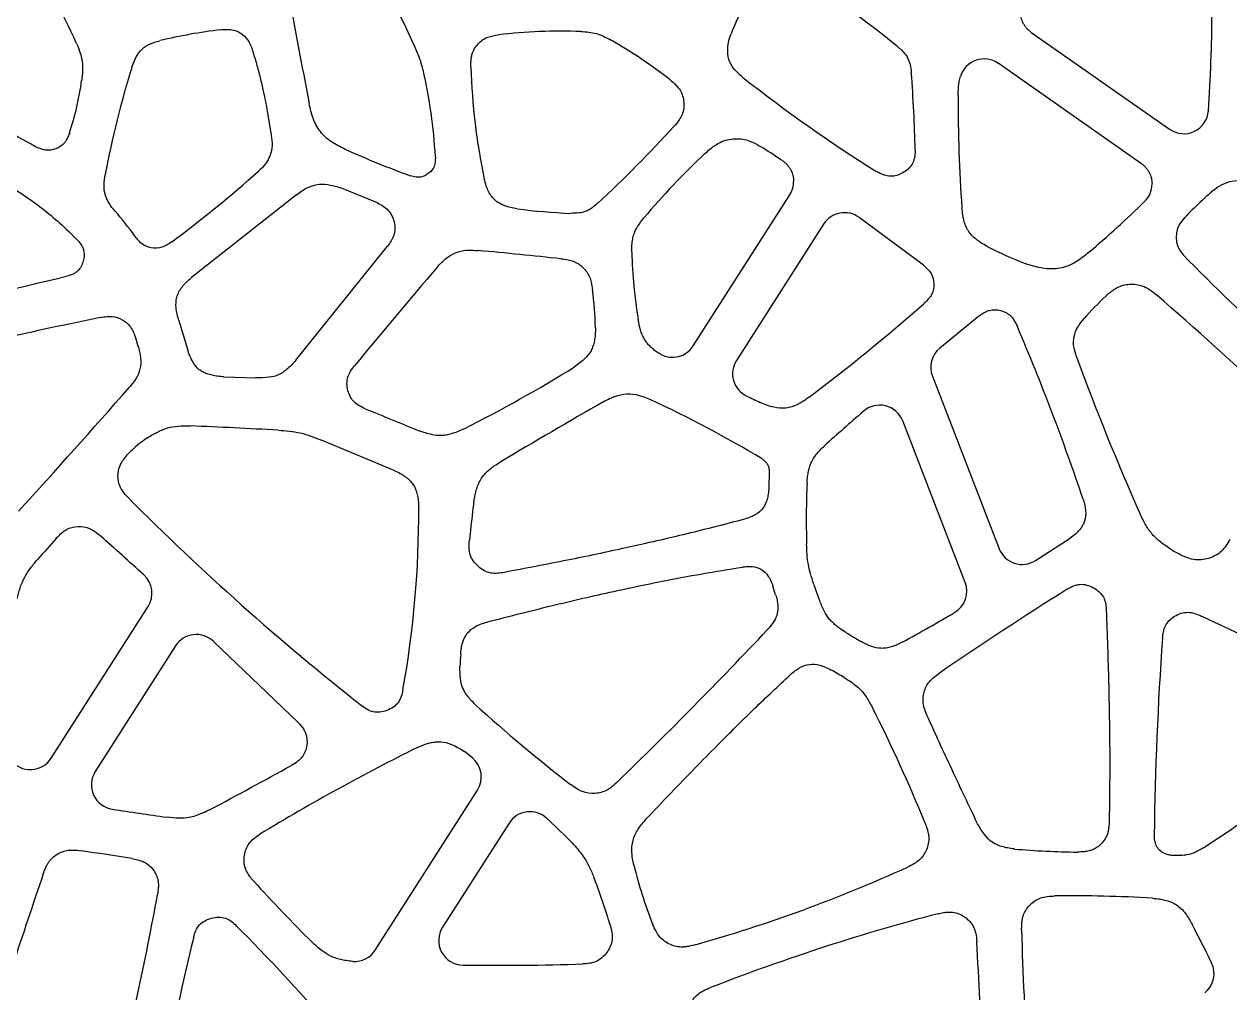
# Model space of a CAD drawing. Header units: millimetres. Extents: x -4 to 83, y 1 to 134.
# Drawn here: x 29.37 to 55.77, y 35.35 to 56.57 of the extents above; entities that cross this region are included whole.
import ezdxf

# ---------------------------------------------------------------- set-up
doc = ezdxf.new("R2010")
doc.units = ezdxf.units.MM

msp = doc.modelspace()

# ---------------------------------------------------------------- linework, layer by layer
at = {"color": 7, "linetype": 'Continuous', "lineweight": 25}
for p, q in [((51.419, 56.392), (54.455, 54.264)), ((53.839, 53.509), (50.702, 55.708)), ((35.332, 52.831), (33.035, 51.015)), ((37.106, 52.65), (36.287, 52.989)), ((44.02, 49.518), (46.137, 52.831)), ((49.062, 51.289), (47.656, 52.331)), ((46.879, 52.188), (44.97, 49.199)), ((35.321, 49.204), (37.329, 51.705)), ((50.267, 50.166), (49.42, 49.467)), ((32.759, 50.077), (32.947, 49.444)), ((49.261, 48.856), (50.722, 45.077)), ((33.744, 48.839), (34.438, 48.817)), ((49.977, 44.34), (48.61, 47.875)), ((37.473, 46.789), (35.88, 47.455)), ((45.687, 46.772), (45.679, 46.412)), ((51.518, 44.818), (52.28, 45.308)), ((29.963, 40.49), (32.086, 43.811)), ((35.36, 41.287), (33.516, 43.048)), ((32.688, 42.949), (30.928, 40.195)), ((39.187, 40.497), (39.015, 40.637)), ((37.061, 36.287), (39.298, 39.789)), ((39.991, 39.067), (38.534, 36.788)), ((54.594, 38.354), (54.552, 38.355))]:
    msp.add_line(p, q, dxfattribs=at)
for centre, radius, start, end in [((20.884, 48.457), 18.666, 23.6002, 32.139), ((15.739, 49.498), 16.205, 24.2073, 32.6366), ((37.273, 42.343), 17.736, 50.7492, 59.3529), ((214.422, 89.432), 182.127, 190.14804, 190.95366), ((50.076, 54.31), 5.61, 146.7902, 158.6415), ((22.598, 56.931), 32.784, 356.0438, 359.7953), ((35.12, 44.538), 11.993, 96.9079, 103.3863), ((41.147, 44.205), 12.207, 88.0398, 96.54), ((36.808, 46.759), 10.898, 51.9784, 60.2661), ((36.076, 55.104), 2.082, 12.9125, 23.3419), ((50.392, 55.265), 0.54, 54.977, 163.1268), ((49.764, 49.888), 18.921, 162.286, 169.7031), ((27.298, 53.067), 11.094, 3.0714, 13.0404), ((53.425, 56.098), 14.28, 181.906, 191.7871), ((19.414, 53.194), 29.475, 1.192, 4.4956), ((24.075, 56.237), 6.618, 341.9629, 352.1706), ((65.217, 80.813), 32.404, 231.6504, 237.9848), ((80.498, 54.801), 30.674, 179.6273, 184.2209), ((21.148, 39.115), 17.025, 60.1432, 66.0625), ((54.765, 54.706), 0.54, 234.977, 356.0438), ((23.509, 72.583), 27.147, 312.7242, 317.7494), ((44.216, 71.02), 18.886, 245.5369, 250.2358), ((56.36, 40.918), 17.611, 133.3178, 139.6487), ((23.825, 20.429), 39.866, 56.2312, 56.9606), ((17.255, 72.536), 25.801, 306.5124, 311.9465), ((45.682, 53.122), 0.54, 327.4244, 0), ((55.973, 52.311), 0.827, 78.6968, 129.8323), ((53.53, 53.066), 0.54, 314.1934, 0), ((59.62, 47.861), 6.581, 129.4058, 137.8708), ((36.713, 70.363), 24.664, 310.3387, 314.1934), ((26.123, 47.875), 6.97, 35.5824, 41.2298), ((42.012, 67.36), 14.953, 262.9172, 267.4071), ((47.334, 51.897), 0.54, 53.4797, 147.4244), ((55.149, 51.902), 0.554, 137.5963, 224.2161), ((24.972, -101.186), 153.466, 83.9573, 84.63645), ((54.705, 51.955), 12.034, 181.8368, 188.8628), ((54.33, 59.177), 8.422, 242.6303, 248.8282), ((82.986, 78.841), 39.292, 224.0631, 228.2934), ((154.045, -47.572), 152.099, 139.48228, 140.54398), ((-10.312, 221.634), 175.357, 282.17248, 283.39073), ((32.366, 49.62), 9.52, 1.7694, 6.8332), ((19.309, 84.411), 45.164, 307.1193, 311.2288), ((59.324, 44.076), 9.054, 133.8243, 138.1446), ((13.047, 2.808), 63.074, 46.20035, 49.31338), ((61.785, -98.657), 151.941, 101.67466, 103.35476), ((2.751, 29.335), 52.576, 18.6665, 23.0762), ((26.343, 47.949), 5.741, 15.5496, 17.6248), ((43.565, 49.809), 0.54, 241.1619, 327.4244), ((49.764, 49.051), 0.54, 129.5582, 201.1456), ((45.425, 48.909), 0.54, 147.4244, 244.5635), ((102.743, 67.635), 53.569, 200.036, 204.0122), ((24.53, 76.357), 32.102, 296.7716, 301.7521), ((-101.841, 165.701), 177.586, 317.57645, 318.74972), ((31.401, 23.399), 27.546, 59.1368, 64.8866), ((119.123, 203.861), 172.126, 244.56346, 244.67127), ((103.899, 209.296), 174.547, 247.40737, 247.82634), ((128.327, -101.966), 173.266, 119.86119, 120.72684), ((90.451, -1.043), 65.093, 130.99916, 131.9995), ((48.106, 47.681), 0.54, 21.046, 131.6193), ((26.473, -104.099), 152.007, 86.8085, 87.53599), ((33.531, 45.316), 2.632, 123.6377, 135.6157), ((66.976, 45.691), 20.478, 177.6716, 181.4225), ((72.012, 86.355), 56.938, 224.8531, 231.7435), ((15.945, 45.875), 22.067, 349.8433, 0.2632), ((58.75, 43.378), 19.719, 172.0315, 174.5432), ((159.387, -69.118), 172.668, 138.49764, 138.70194), ((-32.556, -26.458), 95.927, 47.7082, 48.47486), ((51.226, 45.272), 0.54, 201.1456, 302.7204), ((57.167, 49.429), 5.123, 238.421, 240.5249), ((31.631, 44.102), 0.54, 327.4242, 47.7082), ((28.127, 38.624), 18.519, 17.0961, 17.7191), ((56.518, 47.628), 10.404, 198.6747, 200.7985), ((92.392, -20.087), 75.801, 122.01019, 124.54751), ((49.473, 44.146), 0.54, 300.5543, 21.1456), ((29.507, 77.967), 39.815, 298.6529, 300.5543), ((43.724, 18.491), 27.587, 59.8317, 65.5725), ((-37.607, 122.028), 114.583, 314.26725, 316.60303), ((33.143, 42.658), 0.54, 46.3182, 147.4244), ((68.034, 77.294), 39.833, 238.7446, 239.2987), ((125.028, 37.995), 70.914, 175.86057, 179.34844), ((86.641, 39.78), 47.804, 176.4101, 176.7434), ((8.487, -24.403), 77.149, 59.77128, 60.01527), ((60.875, 65.316), 32.047, 227.561, 232.4335), ((18.76, 26.778), 32.734, 22.0476, 26.9217), ((58.408, -0.407), 45.923, 116.4031, 121.3219), ((29.507, 40.778), 0.54, 216.981, 327.7511), ((38.843, 40.08), 0.54, 327.4244, 50.5013), ((26.955, 81.774), 51.65, 303.1421, 307.1406), ((31.383, 39.904), 0.54, 147.4244, 261.4774), ((-48.099, 191.846), 172.917, 298.13751, 298.80691), ((57.395, 213.485), 176.059, 261.47741, 261.86808), ((40.446, 38.777), 0.54, 47.4827, 147.4244), ((28.934, 26.239), 17.561, 45.227, 47.4432), ((4.651, -135.821), 176.206, 81.16022, 81.52548), ((52.681, 57.458), 19.028, 265.0976, 269.2594), ((52.301, 40.486), 9.86, 193.7183, 201.6061), ((35.157, 67.964), 32.796, 285.756, 294.4166), ((195.901, -18.668), 175.496, 161.17585, 162.56005), ((59.902, 60.893), 34.408, 222.1538, 225.2513), ((28.568, 32.783), 14.224, 16.4694, 20.835), ((-33.336, 49.394), 66.697, 345.88804, 349.7283), ((52.306, 7.094), 30.38, 86.6517, 90.6982), ((5.341, 8.143), 40.554, 40.8418, 45.0012), ((38.989, 36.497), 0.54, 147.4244, 269.2641), ((93.616, 37.592), 42.411, 181.1685, 185.0655), ((13.827, 15.516), 46.326, 26.2543, 27.4286), ((78.522, 25.285), 46.818, 166.0521, 170.4646), ((-126.318, 26.84), 176.813, 2.29934, 3.12159), ((36.606, 36.578), 0.54, 266.0828, 327.4244), ((39.723, 93.636), 57.684, 269.26412, 271.87132), ((54.889, 35.77), 0.54, 308.7246, 26.2542)]:
    msp.add_arc(centre, radius, start, end, dxfattribs=at)
for points, knots in [([(51.419, 56.392), (51.402, 56.405), (51.368, 56.43), (51.323, 56.476), (51.283, 56.527), (51.238, 56.602), (51.197, 56.704), (51.191, 56.791), (51.188, 56.835)], [0, 0, 0, 0, 0.124633, 0.247885, 0.371538, 0.497355, 0.74865, 1, 1, 1, 1]), ([(33.678, 56.443), (33.72, 56.447), (33.798, 56.455), (33.949, 56.447), (34.12, 56.379), (34.255, 56.251), (34.328, 56.115), (34.356, 56.038), (34.37, 55.995)], [0, 0, 0, 0, 0.141131, 0.257792, 0.492442, 0.730822, 0.851246, 1, 1, 1, 1]), ([(39.153, 55.623), (39.153, 55.665), (39.153, 55.741), (39.164, 55.846), (39.191, 55.953), (39.249, 56.064), (39.335, 56.163), (39.429, 56.237), (39.565, 56.303), (39.678, 56.321), (39.757, 56.333)], [0, 0, 0, 0, 0.117549, 0.217795, 0.302091, 0.432689, 0.572123, 0.673196, 0.774835, 1, 1, 1, 1]), ([(41.565, 56.405), (41.679, 56.398), (41.908, 56.383), (42.111, 56.275), (42.213, 56.222)], [0, 0, 0, 0, 0.500354, 1, 1, 1, 1]), ([(45.112, 55.401), (45.076, 55.43), (45.006, 55.485), (44.889, 55.606), (44.787, 55.793), (44.769, 56.014), (44.798, 56.203), (44.833, 56.302), (44.851, 56.354)], [0, 0, 0, 0, 0.128898, 0.246634, 0.469041, 0.706821, 0.848212, 1, 1, 1, 1]), ([(30.519, 56.143), (30.546, 56.079), (30.6, 55.952), (30.649, 55.749), (30.657, 55.541), (30.64, 55.404), (30.632, 55.335)], [0, 0, 0, 0, 0.250779, 0.500194, 0.749605, 1, 1, 1, 1]), ([(31.74, 55.645), (31.765, 55.714), (31.814, 55.851), (31.944, 56.031), (32.096, 56.123), (32.232, 56.172), (32.302, 56.193), (32.343, 56.204)], [0, 0, 0, 0, 0.252538, 0.500179, 0.748173, 0.851437, 1, 1, 1, 1]), ([(34.37, 55.995), (34.401, 55.895), (34.461, 55.697), (34.54, 55.397), (34.621, 55.05), (34.703, 54.627), (34.754, 54.303), (34.782, 54.128)], [0, 0, 0, 0, 0.163638, 0.325495, 0.48572, 0.721408, 1, 1, 1, 1]), ([(48.495, 56.077), (48.527, 56.05), (48.587, 55.998), (48.662, 55.915), (48.729, 55.815), (48.779, 55.677), (48.791, 55.565), (48.798, 55.504)], [0, 0, 0, 0, 0.188427, 0.354087, 0.499727, 0.726597, 1, 1, 1, 1]), ([(43.52, 55.344), (43.551, 55.318), (43.607, 55.27), (43.679, 55.196), (43.774, 55.072), (43.836, 54.859), (43.808, 54.624), (43.708, 54.454), (43.642, 54.375), (43.603, 54.33)], [0, 0, 0, 0, 0.101873, 0.189815, 0.264782, 0.499703, 0.735459, 0.847953, 1, 1, 1, 1]), ([(49.825, 55.001), (49.826, 55.04), (49.827, 55.111), (49.833, 55.215), (49.848, 55.316), (49.866, 55.385), (49.875, 55.422)], [0, 0, 0, 0, 0.280356, 0.498022, 0.731528, 1, 1, 1, 1]), ([(36.395, 53.829), (36.295, 53.878), (36.096, 53.977), (35.841, 54.2), (35.686, 54.501), (35.638, 54.717), (35.613, 54.825)], [0, 0, 0, 0, 0.250126, 0.500171, 0.750138, 1, 1, 1, 1]), ([(30.369, 54.188), (30.357, 54.157), (30.335, 54.1), (30.295, 54.024), (30.221, 53.919), (30.071, 53.824), (29.886, 53.792), (29.739, 53.831), (29.666, 53.862), (29.624, 53.88)], [0, 0, 0, 0, 0.10414, 0.195559, 0.275606, 0.514171, 0.745525, 0.851847, 1, 1, 1, 1]), ([(34.782, 54.128), (34.792, 54.054), (34.811, 53.909), (34.772, 53.69), (34.663, 53.496), (34.555, 53.396), (34.501, 53.346)], [0, 0, 0, 0, 0.251757, 0.499881, 0.74796, 1, 1, 1, 1]), ([(44.278, 53.731), (44.315, 53.764), (44.382, 53.824), (44.481, 53.901), (44.639, 54.002), (44.894, 54.073), (45.176, 54.049), (45.392, 53.95), (45.498, 53.886), (45.56, 53.848)], [0, 0, 0, 0, 0.103752, 0.19172, 0.264422, 0.500402, 0.736565, 0.846845, 1, 1, 1, 1]), ([(27.902, 53.615), (28.011, 53.564), (28.224, 53.466), (28.531, 53.312), (28.82, 53.156), (29.089, 52.999), (29.404, 52.798), (29.763, 52.539), (30.163, 52.208), (30.411, 51.964), (30.536, 51.84)], [0, 0, 0, 0, 0.112731, 0.220298, 0.322794, 0.420326, 0.513017, 0.673265, 0.835325, 1, 1, 1, 1]), ([(38.376, 53.661), (38.376, 53.633), (38.376, 53.581), (38.367, 53.51), (38.339, 53.405), (38.235, 53.289), (38.086, 53.21), (37.943, 53.214), (37.87, 53.235), (37.829, 53.246)], [0, 0, 0, 0, 0.10076, 0.187365, 0.261315, 0.491001, 0.727755, 0.846458, 1, 1, 1, 1]), ([(48.883, 53.807), (48.882, 53.777), (48.88, 53.719), (48.867, 53.637), (48.846, 53.564), (48.789, 53.435), (48.62, 53.295), (48.389, 53.214), (48.187, 53.259), (48.092, 53.309), (48.038, 53.338)], [0, 0, 0, 0, 0.075737, 0.144502, 0.207151, 0.264817, 0.495863, 0.730029, 0.848187, 1, 1, 1, 1]), ([(45.984, 53.569), (46.002, 53.556), (46.038, 53.53), (46.085, 53.483), (46.126, 53.431), (46.172, 53.355), (46.213, 53.252), (46.219, 53.165), (46.222, 53.122)], [0, 0, 0, 0, 0.126258, 0.251481, 0.377691, 0.506862, 0.752861, 1, 1, 1, 1]), ([(53.839, 53.509), (53.856, 53.496), (53.89, 53.471), (53.935, 53.425), (53.975, 53.374), (54.02, 53.299), (54.061, 53.197), (54.067, 53.11), (54.07, 53.066)], [0, 0, 0, 0, 0.124633, 0.247885, 0.371538, 0.497355, 0.74865, 1, 1, 1, 1]), ([(31.365, 52.469), (31.317, 52.525), (31.222, 52.635), (31.133, 52.837), (31.111, 53.056), (31.136, 53.199), (31.148, 53.27)], [0, 0, 0, 0, 0.252534, 0.500714, 0.74912, 1, 1, 1, 1]), ([(40.168, 52.521), (40.119, 52.53), (40.027, 52.545), (39.899, 52.583), (39.791, 52.631), (39.656, 52.72), (39.554, 52.857), (39.485, 53.031), (39.46, 53.127), (39.446, 53.181)], [0, 0, 0, 0, 0.140745, 0.265291, 0.375331, 0.473309, 0.718773, 0.842379, 1, 1, 1, 1]), ([(35.332, 52.831), (35.373, 52.86), (35.449, 52.915), (35.566, 52.98), (35.677, 53.028), (35.823, 53.066), (36.033, 53.062), (36.196, 53.015), (36.287, 52.989)], [0, 0, 0, 0, 0.146467, 0.277656, 0.394944, 0.500256, 0.721437, 1, 1, 1, 1]), ([(37.106, 52.65), (37.149, 52.628), (37.235, 52.584), (37.389, 52.462), (37.495, 52.234), (37.496, 51.984), (37.411, 51.816), (37.356, 51.742), (37.329, 51.705)], [0, 0, 0, 0, 0.126095, 0.254353, 0.509689, 0.758309, 0.880098, 1, 1, 1, 1]), ([(41.927, 52.64), (41.896, 52.613), (41.836, 52.563), (41.746, 52.503), (41.643, 52.452), (41.505, 52.425), (41.397, 52.423), (41.336, 52.422)], [0, 0, 0, 0, 0.192351, 0.35849, 0.50072, 0.715765, 1, 1, 1, 1]), ([(50.458, 51.697), (50.413, 51.723), (50.327, 51.772), (50.213, 51.855), (50.12, 51.942), (50.015, 52.074), (49.955, 52.229), (49.924, 52.404), (49.913, 52.491), (49.907, 52.543)], [0, 0, 0, 0, 0.146731, 0.278159, 0.395819, 0.50185, 0.751516, 0.852937, 1, 1, 1, 1]), ([(42.677, 51.57), (42.678, 51.622), (42.678, 51.719), (42.694, 51.855), (42.728, 51.994), (42.81, 52.151), (42.892, 52.259), (42.939, 52.321)], [0, 0, 0, 0, 0.19078, 0.357119, 0.50111, 0.71542, 1, 1, 1, 1]), ([(30.536, 51.84), (30.558, 51.815), (30.6, 51.767), (30.647, 51.69), (30.698, 51.562), (30.679, 51.367), (30.586, 51.178), (30.437, 51.083), (30.348, 51.058), (30.299, 51.044)], [0, 0, 0, 0, 0.09844, 0.185691, 0.264081, 0.496592, 0.730664, 0.851655, 1, 1, 1, 1]), ([(32.606, 51.799), (32.572, 51.775), (32.505, 51.727), (32.357, 51.66), (32.154, 51.652), (31.969, 51.729), (31.86, 51.838), (31.814, 51.9), (31.791, 51.931)], [0, 0, 0, 0, 0.133031, 0.262603, 0.513096, 0.755369, 0.876497, 1, 1, 1, 1]), ([(38.419, 51.244), (38.477, 51.307), (38.592, 51.432), (38.809, 51.572), (39.012, 51.614), (39.182, 51.615), (39.267, 51.611), (39.318, 51.609)], [0, 0, 0, 0, 0.252114, 0.500091, 0.748301, 0.851486, 1, 1, 1, 1]), ([(52.678, 51.563), (52.587, 51.488), (52.402, 51.334), (52.053, 51.198), (51.742, 51.198), (51.489, 51.258), (51.362, 51.299), (51.288, 51.323)], [0, 0, 0, 0, 0.236117, 0.479481, 0.733689, 0.8444, 1, 1, 1, 1]), ([(41.128, 51.428), (41.18, 51.421), (41.271, 51.408), (41.442, 51.365), (41.619, 51.247), (41.744, 51.073), (41.795, 50.9), (41.81, 50.807), (41.818, 50.753)], [0, 0, 0, 0, 0.149191, 0.258897, 0.494026, 0.732496, 0.84638, 1, 1, 1, 1]), ([(49.062, 51.289), (49.127, 51.232), (49.249, 51.123), (49.309, 50.88), (49.275, 50.681), (49.177, 50.541), (49.112, 50.479), (49.076, 50.444)], [0, 0, 0, 0, 0.25585, 0.488183, 0.727025, 0.845624, 1, 1, 1, 1]), ([(32.759, 50.077), (32.745, 50.124), (32.719, 50.214), (32.691, 50.385), (32.699, 50.595), (32.801, 50.784), (32.923, 50.916), (32.996, 50.981), (33.035, 51.015)], [0, 0, 0, 0, 0.139729, 0.264409, 0.490502, 0.722607, 0.853016, 1, 1, 1, 1]), ([(53.055, 50.608), (53.086, 50.637), (53.145, 50.691), (53.236, 50.758), (53.383, 50.843), (53.614, 50.891), (53.86, 50.847), (54.038, 50.743), (54.121, 50.675), (54.167, 50.637)], [0, 0, 0, 0, 0.101066, 0.19143, 0.272078, 0.509191, 0.74136, 0.855227, 1, 1, 1, 1]), ([(31.039, 50.141), (31.088, 50.149), (31.173, 50.163), (31.338, 50.171), (31.529, 50.106), (31.724, 49.936), (31.783, 49.773), (31.815, 49.687)], [0, 0, 0, 0, 0.147556, 0.256932, 0.490634, 0.729248, 1, 1, 1, 1]), ([(50.267, 50.166), (50.295, 50.187), (50.349, 50.226), (50.429, 50.27), (50.559, 50.321), (50.757, 50.31), (50.949, 50.217), (51.057, 50.075), (51.097, 49.99), (51.12, 49.942)], [0, 0, 0, 0, 0.101571, 0.188665, 0.262572, 0.496197, 0.73184, 0.847828, 1, 1, 1, 1]), ([(41.881, 49.914), (41.881, 49.865), (41.879, 49.77), (41.862, 49.636), (41.832, 49.518), (41.774, 49.378), (41.639, 49.217), (41.502, 49.117), (41.423, 49.06)], [0, 0, 0, 0, 0.145855, 0.277035, 0.395121, 0.502278, 0.71676, 1, 1, 1, 1]), ([(43.305, 49.336), (43.275, 49.354), (43.217, 49.39), (43.139, 49.45), (43.069, 49.515), (43.009, 49.584), (42.953, 49.665), (42.904, 49.761), (42.866, 49.865), (42.839, 49.98), (42.824, 50.056), (42.815, 50.101)], [0, 0, 0, 0, 0.110346, 0.215055, 0.315008, 0.411217, 0.504818, 0.625694, 0.752749, 0.854315, 1, 1, 1, 1]), ([(52.416, 49.282), (52.394, 49.353), (52.348, 49.496), (52.347, 49.726), (52.418, 49.898), (52.504, 50.022), (52.553, 50.082), (52.581, 50.118)], [0, 0, 0, 0, 0.24643, 0.49837, 0.744229, 0.850146, 1, 1, 1, 1]), ([(31.874, 49.488), (31.885, 49.444), (31.904, 49.367), (31.931, 49.211), (31.92, 49.016), (31.83, 48.792), (31.727, 48.671), (31.675, 48.61)], [0, 0, 0, 0, 0.142456, 0.251153, 0.499635, 0.747946, 1, 1, 1, 1]), ([(33.744, 48.839), (33.699, 48.843), (33.612, 48.85), (33.489, 48.873), (33.381, 48.904), (33.287, 48.945), (33.169, 49.018), (33.04, 49.186), (32.981, 49.35), (32.947, 49.444)], [0, 0, 0, 0, 0.126243, 0.240237, 0.342953, 0.435716, 0.520323, 0.72363, 1, 1, 1, 1]), ([(35.321, 49.204), (35.287, 49.166), (35.224, 49.095), (35.125, 49.003), (35.031, 48.932), (34.907, 48.861), (34.705, 48.82), (34.537, 48.818), (34.438, 48.817)], [0, 0, 0, 0, 0.150143, 0.282822, 0.399173, 0.50088, 0.705565, 1, 1, 1, 1]), ([(36.842, 48.144), (36.799, 48.163), (36.714, 48.201), (36.598, 48.283), (36.511, 48.398), (36.457, 48.538), (36.434, 48.687), (36.453, 48.835), (36.517, 48.968), (36.577, 49.045), (36.608, 49.084)], [0, 0, 0, 0, 0.122486, 0.240102, 0.360314, 0.490962, 0.624435, 0.748153, 0.870241, 1, 1, 1, 1]), ([(42.058, 48.297), (42.101, 48.32), (42.182, 48.363), (42.348, 48.434), (42.568, 48.485), (42.787, 48.455), (42.958, 48.396), (43.042, 48.361), (43.091, 48.341)], [0, 0, 0, 0, 0.136975, 0.252323, 0.500199, 0.748465, 0.851559, 1, 1, 1, 1]), ([(46.565, 48.398), (46.535, 48.376), (46.477, 48.334), (46.39, 48.279), (46.255, 48.207), (46.055, 48.14), (45.767, 48.164), (45.586, 48.24), (45.486, 48.282)], [0, 0, 0, 0, 0.096584, 0.185603, 0.267456, 0.492383, 0.720146, 1, 1, 1, 1]), ([(32.074, 47.507), (32.112, 47.531), (32.187, 47.579), (32.3, 47.639), (32.409, 47.688), (32.554, 47.737), (32.754, 47.771), (32.919, 47.769), (33.008, 47.768)], [0, 0, 0, 0, 0.139027, 0.268253, 0.388337, 0.500097, 0.730656, 1, 1, 1, 1]), ([(34.936, 47.673), (35.017, 47.667), (35.179, 47.657), (35.42, 47.618), (35.654, 47.548), (35.805, 47.486), (35.88, 47.455)], [0, 0, 0, 0, 0.250294, 0.500001, 0.749708, 1, 1, 1, 1]), ([(38.99, 47.697), (38.945, 47.676), (38.861, 47.637), (38.735, 47.594), (38.62, 47.565), (38.474, 47.546), (38.271, 47.573), (38.112, 47.627), (38.022, 47.658)], [0, 0, 0, 0, 0.146246, 0.277822, 0.395743, 0.501415, 0.714962, 1, 1, 1, 1]), ([(46.515, 46.523), (46.519, 46.568), (46.525, 46.653), (46.545, 46.773), (46.572, 46.879), (46.62, 47.005), (46.726, 47.161), (46.834, 47.27), (46.896, 47.332)], [0, 0, 0, 0, 0.145672, 0.277137, 0.395276, 0.501303, 0.715377, 1, 1, 1, 1]), ([(31.648, 46.196), (31.62, 46.228), (31.567, 46.285), (31.505, 46.372), (31.453, 46.47), (31.425, 46.595), (31.425, 46.727), (31.451, 46.847), (31.497, 46.95), (31.563, 47.055), (31.621, 47.121), (31.651, 47.156)], [0, 0, 0, 0, 0.11642, 0.214098, 0.294448, 0.422629, 0.562672, 0.656693, 0.759009, 0.872695, 1, 1, 1, 1]), ([(45.531, 47.044), (45.548, 47.032), (45.579, 47.01), (45.619, 46.97), (45.654, 46.92), (45.68, 46.853), (45.684, 46.801), (45.687, 46.772)], [0, 0, 0, 0, 0.18428, 0.355377, 0.517511, 0.738807, 1, 1, 1, 1]), ([(37.473, 46.789), (37.518, 46.769), (37.602, 46.731), (37.748, 46.641), (37.9, 46.499), (37.979, 46.303), (38.004, 46.126), (38.009, 46.029), (38.011, 45.977)], [0, 0, 0, 0, 0.139435, 0.263909, 0.489881, 0.721992, 0.852427, 1, 1, 1, 1]), ([(39.221, 46.112), (39.229, 46.16), (39.243, 46.251), (39.287, 46.426), (39.375, 46.633), (39.533, 46.794), (39.678, 46.902), (39.756, 46.95), (39.797, 46.976)], [0, 0, 0, 0, 0.134958, 0.253387, 0.500092, 0.746774, 0.864668, 1, 1, 1, 1]), ([(45.679, 46.412), (45.676, 46.366), (45.668, 46.279), (45.643, 46.159), (45.606, 46.056), (45.533, 45.93), (45.42, 45.832), (45.273, 45.766), (45.192, 45.739), (45.144, 45.724)], [0, 0, 0, 0, 0.145066, 0.273691, 0.387835, 0.490295, 0.730817, 0.842403, 1, 1, 1, 1]), ([(52.561, 46.162), (52.575, 46.117), (52.599, 46.033), (52.623, 45.874), (52.609, 45.68), (52.508, 45.511), (52.391, 45.391), (52.318, 45.337), (52.28, 45.308)], [0, 0, 0, 0, 0.144823, 0.265413, 0.490987, 0.722364, 0.852642, 1, 1, 1, 1]), ([(45.144, 45.724), (44.937, 45.669), (44.518, 45.559), (43.879, 45.401), (43.224, 45.246), (42.353, 45.05), (41.24, 44.815), (40.349, 44.646), (39.889, 44.558)], [0, 0, 0, 0, 0.119352, 0.241555, 0.366625, 0.494575, 0.739092, 1, 1, 1, 1]), ([(54.484, 45.065), (54.443, 45.091), (54.363, 45.142), (54.254, 45.223), (54.159, 45.305), (54.048, 45.418), (53.926, 45.593), (53.851, 45.75), (53.81, 45.836)], [0, 0, 0, 0, 0.140899, 0.270815, 0.390343, 0.500249, 0.727319, 1, 1, 1, 1]), ([(30.071, 45.3), (30.097, 45.328), (30.145, 45.381), (30.22, 45.446), (30.344, 45.531), (30.548, 45.58), (30.767, 45.548), (30.925, 45.455), (30.998, 45.394), (31.039, 45.359)], [0, 0, 0, 0, 0.102882, 0.193086, 0.271706, 0.508496, 0.740475, 0.854579, 1, 1, 1, 1]), ([(39.889, 44.558), (39.84, 44.55), (39.742, 44.533), (39.591, 44.537), (39.444, 44.589), (39.314, 44.682), (39.205, 44.8), (39.133, 44.943), (39.11, 45.098), (39.117, 45.202), (39.12, 45.253)], [0, 0, 0, 0, 0.119602, 0.241363, 0.361478, 0.492051, 0.625086, 0.748221, 0.874934, 1, 1, 1, 1]), ([(46.661, 44.296), (46.636, 44.376), (46.591, 44.52), (46.539, 44.74), (46.513, 44.957), (46.508, 45.107), (46.505, 45.183)], [0, 0, 0, 0, 0.277309, 0.500322, 0.750016, 1, 1, 1, 1]), ([(55.774, 45.277), (55.746, 45.23), (55.691, 45.138), (55.554, 44.973), (55.359, 44.867), (55.145, 44.828), (54.974, 44.834), (54.836, 44.876), (54.727, 44.925), (54.674, 44.954), (54.646, 44.969)], [0, 0, 0, 0, 0.123028, 0.242528, 0.480646, 0.604471, 0.731816, 0.863278, 0.927274, 1, 1, 1, 1]), ([(29.217, 43.978), (29.237, 44.058), (29.277, 44.217), (29.37, 44.445), (29.503, 44.653), (29.61, 44.777), (29.664, 44.839)], [0, 0, 0, 0, 0.250447, 0.499928, 0.749416, 1, 1, 1, 1]), ([(39.503, 43.469), (39.756, 43.535), (40.253, 43.664), (40.983, 43.844), (41.684, 44.01), (42.454, 44.183), (43.295, 44.358), (44.206, 44.53), (44.805, 44.627), (45.099, 44.674)], [0, 0, 0, 0, 0.137148, 0.268554, 0.39423, 0.514193, 0.682209, 0.844122, 1, 1, 1, 1]), ([(45.099, 44.674), (45.136, 44.68), (45.209, 44.69), (45.348, 44.69), (45.515, 44.637), (45.645, 44.513), (45.724, 44.381), (45.753, 44.302), (45.768, 44.26)], [0, 0, 0, 0, 0.131145, 0.250346, 0.474707, 0.713293, 0.848291, 1, 1, 1, 1]), ([(52.212, 44.189), (52.244, 44.208), (52.304, 44.244), (52.396, 44.28), (52.558, 44.314), (52.794, 44.242), (52.995, 44.072), (53.047, 43.906), (53.061, 43.811), (53.064, 43.761), (53.066, 43.734)], [0, 0, 0, 0, 0.093374, 0.175143, 0.247216, 0.506419, 0.758356, 0.873686, 0.93269, 1, 1, 1, 1]), ([(45.828, 44.068), (45.839, 44.031), (45.859, 43.959), (45.875, 43.852), (45.877, 43.754), (45.861, 43.628), (45.793, 43.468), (45.7, 43.362), (45.65, 43.304)], [0, 0, 0, 0, 0.140945, 0.269119, 0.386255, 0.494613, 0.72325, 1, 1, 1, 1]), ([(47.367, 43.242), (47.33, 43.265), (47.259, 43.31), (47.162, 43.382), (47.08, 43.454), (46.984, 43.555), (46.882, 43.713), (46.824, 43.855), (46.792, 43.933)], [0, 0, 0, 0, 0.142785, 0.273238, 0.392057, 0.500167, 0.725476, 1, 1, 1, 1]), ([(53.066, 43.734), (53.076, 43.463), (53.097, 42.934), (53.119, 42.156), (53.138, 41.257), (53.147, 40.245), (53.137, 39.48), (53.132, 39.107)], [0, 0, 0, 0, 0.17546, 0.343603, 0.50444, 0.757958, 1, 1, 1, 1]), ([(54.299, 43.113), (54.304, 43.16), (54.313, 43.254), (54.355, 43.39), (54.442, 43.51), (54.563, 43.602), (54.701, 43.667), (54.851, 43.692), (54.997, 43.666), (55.088, 43.628), (55.133, 43.609)], [0, 0, 0, 0, 0.119692, 0.241469, 0.361046, 0.492087, 0.625597, 0.748219, 0.875312, 1, 1, 1, 1]), ([(38.931, 42.773), (38.934, 42.81), (38.94, 42.881), (38.961, 42.983), (38.989, 43.074), (39.027, 43.155), (39.1, 43.265), (39.219, 43.358), (39.369, 43.43), (39.457, 43.455), (39.503, 43.469)], [0, 0, 0, 0, 0.113876, 0.218669, 0.315501, 0.405787, 0.491273, 0.71968, 0.852923, 1, 1, 1, 1]), ([(48.599, 43.028), (48.522, 42.99), (48.411, 42.934), (48.249, 42.898), (48.1, 42.89), (47.907, 42.931), (47.772, 43.004), (47.697, 43.044)], [0, 0, 0, 0, 0.266815, 0.391776, 0.518836, 0.734456, 1, 1, 1, 1]), ([(46.148, 42.318), (46.184, 42.348), (46.25, 42.405), (46.385, 42.493), (46.567, 42.561), (46.764, 42.54), (46.921, 42.485), (47.001, 42.442), (47.044, 42.42)], [0, 0, 0, 0, 0.144864, 0.265325, 0.49103, 0.722503, 0.852761, 1, 1, 1, 1]), ([(39.249, 41.665), (39.217, 41.697), (39.156, 41.757), (39.078, 41.852), (39.016, 41.944), (38.954, 42.066), (38.915, 42.252), (38.915, 42.407), (38.914, 42.495)], [0, 0, 0, 0, 0.145268, 0.276479, 0.394767, 0.501678, 0.715685, 1, 1, 1, 1]), ([(42.987, 39.151), (43.169, 39.343), (43.524, 39.717), (44.046, 40.259), (44.655, 40.877), (45.348, 41.565), (45.886, 42.071), (46.148, 42.318)], [0, 0, 0, 0, 0.17735, 0.345568, 0.504666, 0.759017, 1, 1, 1, 1]), ([(47.328, 42.255), (47.379, 42.223), (47.473, 42.165), (47.596, 42.074), (47.715, 41.966), (47.832, 41.809), (47.905, 41.675), (47.946, 41.599)], [0, 0, 0, 0, 0.196219, 0.362344, 0.49959, 0.71917, 1, 1, 1, 1]), ([(49.149, 41.416), (49.129, 41.465), (49.093, 41.553), (49.045, 41.726), (49.063, 41.941), (49.157, 42.135), (49.287, 42.259), (49.362, 42.315), (49.406, 42.348)], [0, 0, 0, 0, 0.150351, 0.26398, 0.500556, 0.736978, 0.847846, 1, 1, 1, 1]), ([(37.666, 41.984), (37.655, 41.936), (37.635, 41.839), (37.569, 41.705), (37.457, 41.598), (37.316, 41.529), (37.165, 41.49), (37.011, 41.496), (36.875, 41.556), (36.796, 41.615), (36.757, 41.644)], [0, 0, 0, 0, 0.121902, 0.246826, 0.367059, 0.501502, 0.635298, 0.754214, 0.878178, 1, 1, 1, 1]), ([(35.36, 41.287), (35.386, 41.258), (35.436, 41.204), (35.495, 41.122), (35.567, 40.986), (35.579, 40.768), (35.501, 40.546), (35.36, 40.411), (35.272, 40.358), (35.222, 40.328)], [0, 0, 0, 0, 0.102179, 0.189907, 0.264507, 0.498087, 0.732768, 0.850004, 1, 1, 1, 1]), ([(50.25, 39.053), (50.062, 39.447), (49.778, 40.044), (49.412, 40.832), (49.234, 41.227), (49.149, 41.416)], [0, 0, 0, 0, 0.502336, 0.761478, 1, 1, 1, 1]), ([(37.986, 40.726), (38.024, 40.743), (38.095, 40.775), (38.203, 40.812), (38.305, 40.837), (38.401, 40.85), (38.546, 40.853), (38.762, 40.792), (38.923, 40.693), (39.015, 40.637)], [0, 0, 0, 0, 0.11187, 0.215187, 0.310683, 0.399283, 0.482142, 0.706269, 1, 1, 1, 1]), ([(42.372, 39.976), (42.33, 39.937), (42.255, 39.869), (42.096, 39.757), (41.87, 39.699), (41.639, 39.729), (41.467, 39.82), (41.384, 39.88), (41.336, 39.914)], [0, 0, 0, 0, 0.149288, 0.263405, 0.498974, 0.735422, 0.847056, 1, 1, 1, 1]), ([(33.446, 39.365), (33.39, 39.336), (33.283, 39.284), (33.129, 39.225), (32.962, 39.18), (32.749, 39.171), (32.585, 39.187), (32.491, 39.196)], [0, 0, 0, 0, 0.192351, 0.35883, 0.500981, 0.713579, 1, 1, 1, 1]), ([(42.722, 38.148), (42.712, 38.197), (42.693, 38.287), (42.672, 38.467), (42.688, 38.694), (42.784, 38.895), (42.893, 39.04), (42.952, 39.11), (42.987, 39.151)], [0, 0, 0, 0, 0.137026, 0.252543, 0.500285, 0.748489, 0.851556, 1, 1, 1, 1]), ([(53.132, 39.107), (53.13, 39.064), (53.126, 38.986), (53.108, 38.879), (53.074, 38.77), (53.005, 38.659), (52.907, 38.562), (52.799, 38.493), (52.692, 38.454), (52.569, 38.436), (52.484, 38.434), (52.435, 38.432)], [0, 0, 0, 0, 0.115121, 0.212651, 0.293932, 0.423202, 0.561635, 0.664738, 0.76778, 0.867038, 1, 1, 1, 1]), ([(34.394, 37.801), (34.367, 37.833), (34.317, 37.894), (34.256, 37.986), (34.185, 38.133), (34.176, 38.362), (34.259, 38.591), (34.399, 38.733), (34.486, 38.791), (34.535, 38.824)], [0, 0, 0, 0, 0.104849, 0.19525, 0.272492, 0.508813, 0.740702, 0.855322, 1, 1, 1, 1]), ([(49.1, 39.066), (49.115, 39.028), (49.142, 38.958), (49.169, 38.855), (49.192, 38.697), (49.147, 38.479), (49.017, 38.282), (48.857, 38.17), (48.765, 38.126), (48.714, 38.101)], [0, 0, 0, 0, 0.102342, 0.192154, 0.270442, 0.507009, 0.739662, 0.853886, 1, 1, 1, 1]), ([(51.055, 38.5), (51.005, 38.507), (50.911, 38.519), (50.779, 38.551), (50.664, 38.594), (50.531, 38.667), (50.383, 38.82), (50.298, 38.968), (50.25, 39.053)], [0, 0, 0, 0, 0.145297, 0.27632, 0.394622, 0.50231, 0.717306, 1, 1, 1, 1]), ([(41.302, 38.706), (41.348, 38.658), (41.433, 38.569), (41.545, 38.436), (41.659, 38.28), (41.765, 38.083), (41.829, 37.923), (41.861, 37.842)], [0, 0, 0, 0, 0.190979, 0.357604, 0.500558, 0.749964, 1, 1, 1, 1]), ([(54.552, 38.355), (54.526, 38.357), (54.477, 38.361), (54.408, 38.376), (54.324, 38.405), (54.229, 38.465), (54.161, 38.57), (54.124, 38.684), (54.121, 38.76), (54.119, 38.801)], [0, 0, 0, 0, 0.110512, 0.210263, 0.300561, 0.492675, 0.675228, 0.826345, 1, 1, 1, 1]), ([(29.791, 37.958), (29.803, 37.992), (29.826, 38.055), (29.865, 38.14), (29.937, 38.264), (30.087, 38.4), (30.29, 38.476), (30.471, 38.48), (30.565, 38.468), (30.618, 38.461)], [0, 0, 0, 0, 0.100137, 0.187388, 0.262436, 0.497815, 0.734202, 0.850838, 1, 1, 1, 1]), ([(31.729, 38.292), (31.771, 38.284), (31.849, 38.269), (31.954, 38.236), (32.058, 38.186), (32.16, 38.101), (32.241, 37.988), (32.292, 37.87), (32.313, 37.758), (32.311, 37.634), (32.299, 37.549), (32.292, 37.501)], [0, 0, 0, 0, 0.115761, 0.213817, 0.295589, 0.425726, 0.564598, 0.667234, 0.769976, 0.868742, 1, 1, 1, 1]), ([(55.193, 38.527), (55.159, 38.506), (55.095, 38.467), (54.999, 38.42), (54.895, 38.38), (54.76, 38.358), (54.654, 38.355), (54.594, 38.354)], [0, 0, 0, 0, 0.189406, 0.355833, 0.500513, 0.71526, 1, 1, 1, 1]), ([(51.214, 36.727), (51.215, 36.767), (51.215, 36.84), (51.226, 36.942), (51.258, 37.092), (51.377, 37.279), (51.623, 37.456), (51.827, 37.466), (51.935, 37.471)], [0, 0, 0, 0, 0.100636, 0.186739, 0.259111, 0.491783, 0.729718, 1, 1, 1, 1]), ([(54.08, 37.421), (54.13, 37.417), (54.222, 37.408), (54.401, 37.376), (54.614, 37.291), (54.811, 37.093), (54.9, 36.935), (54.945, 36.856)], [0, 0, 0, 0, 0.138306, 0.251813, 0.50133, 0.750917, 1, 1, 1, 1]), ([(33.084, 36.57), (33.097, 36.618), (33.122, 36.716), (33.235, 36.888), (33.47, 37.005), (33.733, 37.019), (33.912, 36.924), (33.982, 36.855), (34.017, 36.82)], [0, 0, 0, 0, 0.124638, 0.251161, 0.503353, 0.753212, 0.877578, 1, 1, 1, 1]), ([(49.388, 37.082), (49.427, 37.091), (49.5, 37.108), (49.606, 37.12), (49.767, 37.118), (49.98, 37.026), (50.152, 36.843), (50.218, 36.642), (50.227, 36.53), (50.232, 36.468)], [0, 0, 0, 0, 0.098324, 0.184368, 0.259346, 0.490188, 0.726768, 0.848658, 1, 1, 1, 1]), ([(42.208, 36.816), (42.221, 36.767), (42.247, 36.668), (42.256, 36.46), (42.147, 36.217), (41.948, 36.042), (41.753, 35.991), (41.655, 35.986), (41.607, 35.983)], [0, 0, 0, 0, 0.125396, 0.253194, 0.507959, 0.757358, 0.879782, 1, 1, 1, 1]), ([(44.062, 36.4), (44.023, 36.39), (43.95, 36.372), (43.848, 36.356), (43.694, 36.346), (43.485, 36.407), (43.3, 36.547), (43.198, 36.71), (43.157, 36.803), (43.134, 36.855)], [0, 0, 0, 0, 0.104651, 0.19359, 0.267531, 0.504036, 0.738672, 0.849762, 1, 1, 1, 1]), ([(36.569, 36.039), (36.521, 36.044), (36.429, 36.053), (36.299, 36.079), (36.183, 36.111), (36.045, 36.166), (35.874, 36.28), (35.75, 36.392), (35.679, 36.457)], [0, 0, 0, 0, 0.143214, 0.27407, 0.393408, 0.502332, 0.714518, 1, 1, 1, 1]), ([(43.946, 34.531), (43.935, 34.567), (43.915, 34.636), (43.897, 34.735), (43.885, 34.889), (43.937, 35.102), (44.078, 35.295), (44.247, 35.402), (44.345, 35.443), (44.399, 35.465)], [0, 0, 0, 0, 0.097483, 0.183196, 0.257934, 0.490937, 0.72912, 0.848455, 1, 1, 1, 1])]:
    msp.add_open_spline(points, degree=3, knots=knots, dxfattribs=at)
msp.add_open_spline([(49.388, 37.082), (47.764, 36.663), (46.099, 36.121), (44.399, 35.465)], degree=3, dxfattribs=at)

doc.saveas('drawing.dxf')
